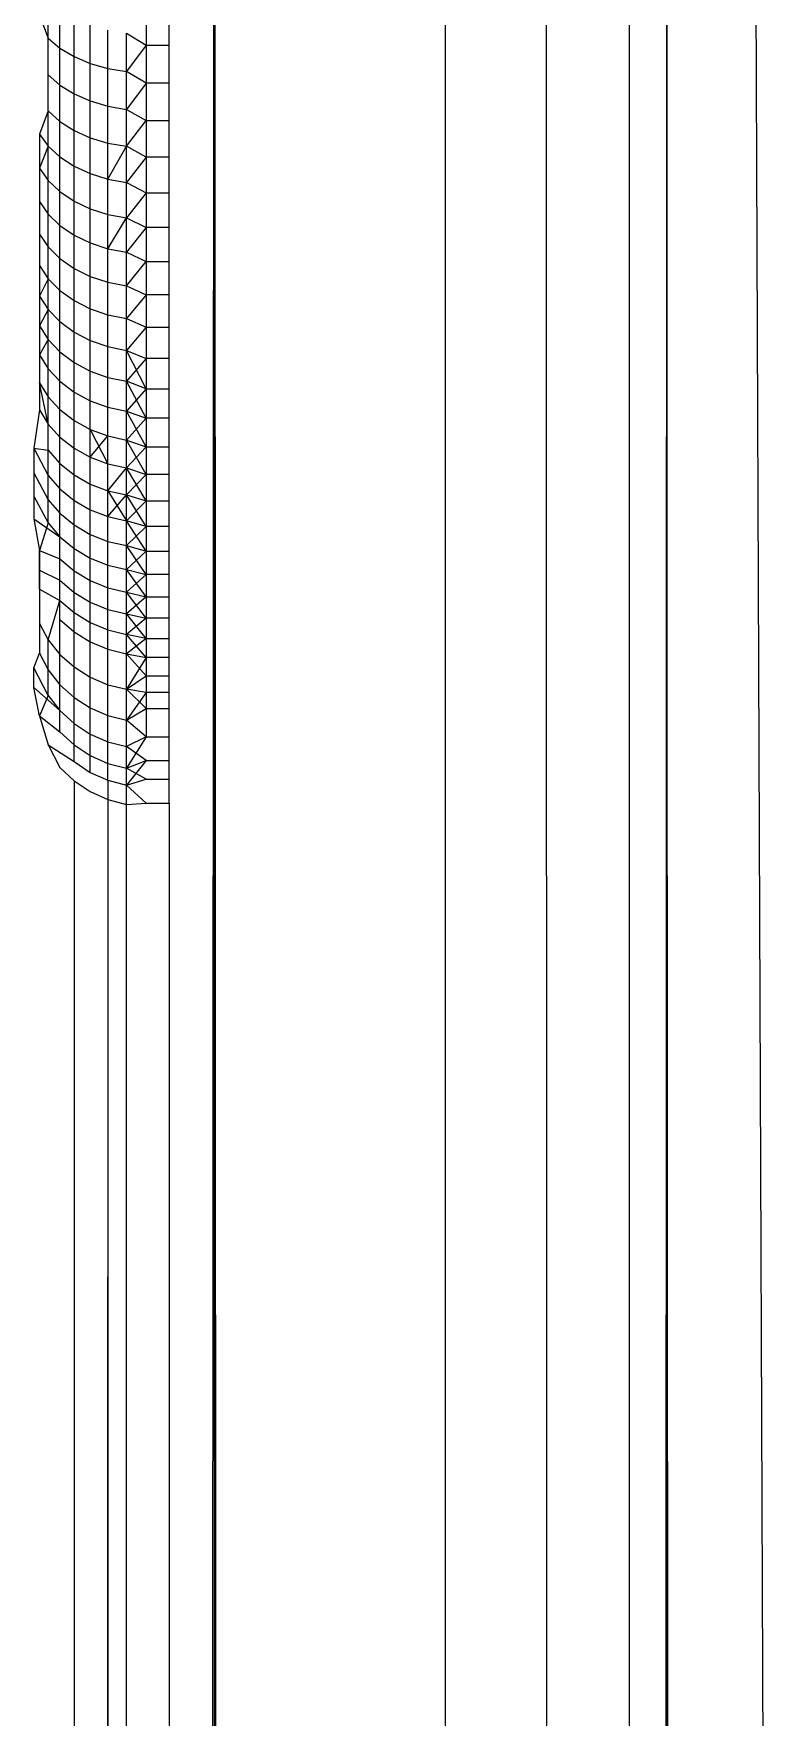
# Model space of a CAD drawing. Header units: inches. Extents: x 17 to 4615, y 5 to 3256.
# Drawn here: x 740.497 to 741.767, y 2585.072 to 2588 of the extents above; entities that cross this region are included whole.
import ezdxf

# ---------------------------------------------------------------- set-up
doc = ezdxf.new("R2010")
doc.units = ezdxf.units.IN
doc.header["$MEASUREMENT"] = 0

msp = doc.modelspace()

# ---------------------------------------------------------------- linework, layer by layer
for p, q in [((740.7324, 2462.1523), (740.8108, 2589.3226)), ((740.8179, 2419.1023), (740.8108, 2589.3226)), ((740.8108, 2589.3226), (740.9014, 2418.1598)), ((741.3876, 2589.2767), (741.4003, 2418.8268)), ((741.5972, 2588.5731), (741.5324, 2419.1023)), ((741.5972, 2588.5731), (741.5936, 2432.6773)), ((741.6422, 2495.5633), (741.5972, 2588.5731)), ((741.7667, 2584.4318), (741.7508, 2588.5738)), ((741.2124, 2576.7348), (741.2124, 2588.4023)), ((741.5324, 2419.1023), (741.5324, 2588.4023)), ((740.4969, 2588.0584), (740.5223, 2587.9919)), ((740.5223, 2587.9919), (740.5223, 2588.0572)), ((740.6922, 2588.0471), (740.6922, 2587.9796)), ((740.7324, 2587.9796), (740.7324, 2588.0471)), ((740.5425, 2587.9747), (740.5425, 2588.0405)), ((740.567, 2587.9599), (740.567, 2588.0261)), ((740.595, 2587.9479), (740.595, 2588.0145)), ((740.5223, 2587.9919), (740.5425, 2587.9747)), ((740.5223, 2587.928), (740.5223, 2587.9919)), ((740.6258, 2587.9392), (740.6258, 2588.006)), ((740.6585, 2587.9338), (740.6585, 2588.0008)), ((740.6585, 2588.0008), (740.6922, 2587.9796)), ((740.5425, 2587.9747), (740.567, 2587.9599)), ((740.5425, 2587.9103), (740.5425, 2587.9747)), ((740.567, 2587.9599), (740.595, 2587.9479)), ((740.567, 2587.895), (740.567, 2587.9599)), ((740.6922, 2587.9796), (740.6585, 2587.9338)), ((740.6922, 2587.9796), (740.7324, 2587.9796)), ((740.6922, 2587.9796), (740.6922, 2587.9135)), ((740.7324, 2587.9135), (740.7324, 2587.9796)), ((740.5223, 2587.928), (740.5425, 2587.9103)), ((740.5223, 2587.8653), (740.5223, 2587.928)), ((740.595, 2587.9479), (740.6258, 2587.9392)), ((740.595, 2587.8827), (740.595, 2587.9479)), ((740.6258, 2587.9392), (740.6585, 2587.9338)), ((740.6258, 2587.8736), (740.6258, 2587.9392)), ((740.6585, 2587.8681), (740.6585, 2587.9338)), ((740.6922, 2587.9135), (740.6585, 2587.9338)), ((740.5425, 2587.9103), (740.567, 2587.895)), ((740.5425, 2587.8471), (740.5425, 2587.9103)), ((740.6922, 2587.9135), (740.6585, 2587.8681)), ((740.7324, 2587.9135), (740.6922, 2587.9135)), ((740.6922, 2587.9135), (740.6922, 2587.8486)), ((740.7324, 2587.8486), (740.7324, 2587.9135)), ((740.567, 2587.895), (740.595, 2587.8827)), ((740.567, 2587.8315), (740.567, 2587.895)), ((740.595, 2587.8827), (740.6258, 2587.8736)), ((740.595, 2587.8188), (740.595, 2587.8827)), ((740.6258, 2587.8736), (740.6585, 2587.8681)), ((740.6258, 2587.8095), (740.6258, 2587.8736)), ((740.6585, 2587.8038), (740.6585, 2587.8681)), ((740.6585, 2587.8681), (740.6922, 2587.8486)), ((740.5223, 2587.8653), (740.507, 2587.8249)), ((740.5223, 2587.8653), (740.5425, 2587.8471)), ((740.5223, 2587.8041), (740.5223, 2587.8653)), ((740.5425, 2587.8471), (740.567, 2587.8315)), ((740.5425, 2587.7854), (740.5425, 2587.8471)), ((740.6585, 2587.8038), (740.6922, 2587.8486)), ((740.6922, 2587.8486), (740.7324, 2587.8486)), ((740.6922, 2587.8486), (740.6922, 2587.7851)), ((740.7324, 2587.7851), (740.7324, 2587.8486)), ((740.507, 2587.8249), (740.5223, 2587.8041)), ((740.507, 2587.8249), (740.507, 2587.7656)), ((740.567, 2587.8315), (740.595, 2587.8188)), ((740.567, 2587.7693), (740.567, 2587.8315)), ((740.595, 2587.8188), (740.6258, 2587.8095)), ((740.595, 2587.7563), (740.595, 2587.8188)), ((740.6258, 2587.8095), (740.6585, 2587.8038)), ((740.6258, 2587.7467), (740.6258, 2587.8095)), ((740.5223, 2587.8041), (740.507, 2587.7656)), ((740.5223, 2587.8041), (740.5425, 2587.7854)), ((740.5223, 2587.7443), (740.5223, 2587.8041)), ((740.5425, 2587.7854), (740.567, 2587.7693)), ((740.5425, 2587.7251), (740.5425, 2587.7854)), ((740.6258, 2587.7467), (740.6585, 2587.8038)), ((740.6585, 2587.7409), (740.6585, 2587.8038)), ((740.6922, 2587.7851), (740.6585, 2587.8038)), ((740.6922, 2587.7851), (740.6585, 2587.7409)), ((740.7324, 2587.7851), (740.6922, 2587.7851)), ((740.6922, 2587.7851), (740.6922, 2587.7231)), ((740.7324, 2587.7231), (740.7324, 2587.7851)), ((740.507, 2587.7656), (740.5223, 2587.7443)), ((740.507, 2587.7656), (740.507, 2587.7077)), ((740.567, 2587.7693), (740.595, 2587.7563)), ((740.567, 2587.7086), (740.567, 2587.7693)), ((740.595, 2587.7563), (740.6258, 2587.7467)), ((740.595, 2587.6953), (740.595, 2587.7563)), ((740.5223, 2587.7443), (740.5425, 2587.7251)), ((740.5223, 2587.6859), (740.5223, 2587.7443)), ((740.5425, 2587.7251), (740.567, 2587.7086)), ((740.5425, 2587.6663), (740.5425, 2587.7251)), ((740.6258, 2587.7467), (740.6585, 2587.7409)), ((740.6258, 2587.6855), (740.6258, 2587.7467)), ((740.6585, 2587.6795), (740.6585, 2587.7409)), ((740.6585, 2587.7409), (740.6922, 2587.7231)), ((740.6922, 2587.7231), (740.6585, 2587.6795)), ((740.6922, 2587.7231), (740.7324, 2587.7231)), ((740.6922, 2587.7231), (740.6922, 2587.6624)), ((740.7324, 2587.6624), (740.7324, 2587.7231)), ((740.507, 2587.7077), (740.5223, 2587.6859)), ((740.507, 2587.7077), (740.507, 2587.6513)), ((740.567, 2587.7086), (740.595, 2587.6953)), ((740.567, 2587.6494), (740.567, 2587.7086)), ((740.595, 2587.6953), (740.6258, 2587.6855)), ((740.595, 2587.6357), (740.595, 2587.6953)), ((740.5223, 2587.6859), (740.5425, 2587.6663)), ((740.5223, 2587.629), (740.5223, 2587.6859)), ((740.5425, 2587.6663), (740.567, 2587.6494)), ((740.5425, 2587.6089), (740.5425, 2587.6663)), ((740.6258, 2587.6855), (740.6585, 2587.6795)), ((740.6258, 2587.6257), (740.6258, 2587.6855)), ((740.6258, 2587.6257), (740.6585, 2587.6795)), ((740.6585, 2587.6195), (740.6585, 2587.6795)), ((740.6585, 2587.6795), (740.6922, 2587.6624)), ((740.507, 2587.6513), (740.5223, 2587.629)), ((740.507, 2587.6513), (740.507, 2587.5965)), ((740.567, 2587.6494), (740.595, 2587.6357)), ((740.567, 2587.5916), (740.567, 2587.6494)), ((740.595, 2587.6357), (740.6258, 2587.6257)), ((740.595, 2587.5777), (740.595, 2587.6357)), ((740.6922, 2587.6624), (740.6585, 2587.6195)), ((740.7324, 2587.6624), (740.6922, 2587.6624)), ((740.6922, 2587.6624), (740.6922, 2587.6033)), ((740.7324, 2587.6033), (740.7324, 2587.6624)), ((740.5223, 2587.629), (740.5425, 2587.6089)), ((740.5223, 2587.5736), (740.5223, 2587.629)), ((740.5425, 2587.6089), (740.567, 2587.5916)), ((740.5425, 2587.5531), (740.5425, 2587.6089)), ((740.6258, 2587.6257), (740.6585, 2587.6195)), ((740.6258, 2587.5674), (740.6258, 2587.6257)), ((740.6585, 2587.5611), (740.6585, 2587.6195)), ((740.6585, 2587.6195), (740.6922, 2587.6033)), ((740.507, 2587.5965), (740.5223, 2587.5736)), ((740.507, 2587.5965), (740.507, 2587.5431)), ((740.567, 2587.5916), (740.595, 2587.5777)), ((740.567, 2587.5355), (740.567, 2587.5916)), ((740.595, 2587.5777), (740.6258, 2587.5674)), ((740.595, 2587.5212), (740.595, 2587.5777)), ((740.6585, 2587.5611), (740.6922, 2587.6033)), ((740.6922, 2587.6033), (740.7324, 2587.6033)), ((740.6922, 2587.6033), (740.6922, 2587.5456)), ((740.7324, 2587.5456), (740.7324, 2587.6033)), ((740.5223, 2587.5736), (740.507, 2587.5431)), ((740.5223, 2587.5736), (740.5425, 2587.5531)), ((740.5223, 2587.5198), (740.5223, 2587.5736)), ((740.5425, 2587.5531), (740.567, 2587.5355)), ((740.5425, 2587.4989), (740.5425, 2587.5531)), ((740.6258, 2587.5674), (740.6585, 2587.5611)), ((740.6258, 2587.5107), (740.6258, 2587.5674)), ((740.6585, 2587.5042), (740.6585, 2587.5611)), ((740.6585, 2587.5611), (740.6922, 2587.5456)), ((740.507, 2587.5431), (740.5223, 2587.5198)), ((740.507, 2587.5431), (740.507, 2587.4914)), ((740.5223, 2587.5198), (740.507, 2587.4914)), ((740.5223, 2587.5198), (740.5425, 2587.4989)), ((740.5223, 2587.4676), (740.5223, 2587.5198)), ((740.567, 2587.5355), (740.595, 2587.5212)), ((740.567, 2587.4809), (740.567, 2587.5355)), ((740.595, 2587.5212), (740.6258, 2587.5107)), ((740.595, 2587.4663), (740.595, 2587.5212)), ((740.6922, 2587.5456), (740.6585, 2587.5042)), ((740.7324, 2587.5456), (740.6922, 2587.5456)), ((740.6922, 2587.5456), (740.6922, 2587.4895)), ((740.7324, 2587.4895), (740.7324, 2587.5456)), ((740.507, 2587.4914), (740.5223, 2587.4676)), ((740.507, 2587.4914), (740.507, 2587.4412)), ((740.5425, 2587.4989), (740.567, 2587.4809)), ((740.5425, 2587.4462), (740.5425, 2587.4989)), ((740.6258, 2587.5107), (740.6585, 2587.5042)), ((740.6258, 2587.4555), (740.6258, 2587.5107)), ((740.6585, 2587.449), (740.6585, 2587.5042)), ((740.6585, 2587.5042), (740.6922, 2587.4895)), ((740.6922, 2587.4895), (740.6585, 2587.449)), ((740.6922, 2587.4895), (740.7324, 2587.4895)), ((740.6922, 2587.4895), (740.6922, 2587.435)), ((740.7324, 2587.435), (740.7324, 2587.4895)), ((740.5223, 2587.4676), (740.507, 2587.4412)), ((740.5223, 2587.4676), (740.5425, 2587.4462)), ((740.5223, 2587.417), (740.5223, 2587.4676)), ((740.567, 2587.4809), (740.595, 2587.4663)), ((740.567, 2587.4279), (740.567, 2587.4809)), ((740.595, 2587.4663), (740.6258, 2587.4555)), ((740.595, 2587.413), (740.595, 2587.4663)), ((740.507, 2587.4412), (740.5223, 2587.417)), ((740.507, 2587.4412), (740.507, 2587.3927)), ((740.5425, 2587.4462), (740.567, 2587.4279)), ((740.5425, 2587.3952), (740.5425, 2587.4462)), ((740.6258, 2587.4555), (740.6585, 2587.449)), ((740.6258, 2587.402), (740.6258, 2587.4555)), ((740.6585, 2587.3954), (740.6585, 2587.449)), ((740.6585, 2587.449), (740.6922, 2587.435)), ((740.6922, 2587.3821), (740.6585, 2587.449)), ((740.6922, 2587.435), (740.6585, 2587.3954)), ((740.6922, 2587.435), (740.6922, 2587.3821)), ((740.7324, 2587.435), (740.6922, 2587.435)), ((740.7324, 2587.3821), (740.7324, 2587.435)), ((740.5223, 2587.417), (740.5425, 2587.3952)), ((740.5223, 2587.368), (740.5223, 2587.417)), ((740.567, 2587.4279), (740.595, 2587.413)), ((740.567, 2587.3765), (740.567, 2587.4279)), ((740.595, 2587.413), (740.6258, 2587.402)), ((740.595, 2587.3613), (740.595, 2587.413)), ((740.6258, 2587.402), (740.6585, 2587.3954)), ((740.6258, 2587.3502), (740.6258, 2587.402)), ((740.507, 2587.3927), (740.5223, 2587.368)), ((740.507, 2587.3927), (740.507, 2587.3458)), ((740.5223, 2587.3207), (740.507, 2587.3927)), ((740.5425, 2587.3952), (740.567, 2587.3765)), ((740.5425, 2587.3459), (740.5425, 2587.3952)), ((740.567, 2587.3765), (740.595, 2587.3613)), ((740.567, 2587.3268), (740.567, 2587.3765)), ((740.6585, 2587.3434), (740.6585, 2587.3954)), ((740.6922, 2587.3308), (740.6585, 2587.3954)), ((740.6922, 2587.3821), (740.6585, 2587.3954)), ((740.6922, 2587.3821), (740.6585, 2587.3434)), ((740.6922, 2587.3821), (740.7324, 2587.3821)), ((740.6922, 2587.3821), (740.6922, 2587.3308)), ((740.7324, 2587.3308), (740.7324, 2587.3821)), ((740.507, 2587.3458), (740.4969, 2587.2787)), ((740.507, 2587.3458), (740.5223, 2587.3207)), ((740.5223, 2587.368), (740.5425, 2587.3459)), ((740.5223, 2587.3207), (740.5223, 2587.368)), ((740.5425, 2587.3459), (740.567, 2587.3268)), ((740.5425, 2587.2982), (740.5425, 2587.3459)), ((740.595, 2587.3613), (740.6258, 2587.3502)), ((740.595, 2587.3114), (740.595, 2587.3613)), ((740.6258, 2587.3502), (740.6585, 2587.3434)), ((740.6258, 2587.3001), (740.6258, 2587.3502)), ((740.6585, 2587.2931), (740.6585, 2587.3434)), ((740.6585, 2587.3434), (740.6922, 2587.3308)), ((740.6922, 2587.2812), (740.6585, 2587.3434)), ((740.5223, 2587.3207), (740.5425, 2587.2982)), ((740.5223, 2587.2752), (740.5223, 2587.3207)), ((740.567, 2587.3268), (740.595, 2587.3114)), ((740.567, 2587.2788), (740.567, 2587.3268)), ((740.6922, 2587.3308), (740.6585, 2587.2931)), ((740.7324, 2587.3308), (740.6922, 2587.3308)), ((740.6922, 2587.3308), (740.6922, 2587.2812)), ((740.7324, 2587.2812), (740.7324, 2587.3308)), ((740.5425, 2587.2982), (740.567, 2587.2788)), ((740.5425, 2587.2523), (740.5425, 2587.2982)), ((740.595, 2587.3114), (740.6258, 2587.3001)), ((740.595, 2587.2632), (740.595, 2587.3114)), ((740.595, 2587.3114), (740.6258, 2587.2516)), ((740.595, 2587.2632), (740.6258, 2587.3001)), ((740.6258, 2587.3001), (740.6585, 2587.2931)), ((740.6258, 2587.2516), (740.6258, 2587.3001)), ((740.6585, 2587.2445), (740.6585, 2587.2931)), ((740.6585, 2587.2931), (740.6922, 2587.2812)), ((740.6922, 2587.2333), (740.6585, 2587.2931)), ((740.4969, 2587.2787), (740.4969, 2587.236)), ((740.4969, 2587.2787), (740.5223, 2587.2313)), ((740.4969, 2587.2787), (740.5223, 2587.2752)), ((740.5223, 2587.2752), (740.5425, 2587.2523)), ((740.5223, 2587.2313), (740.5223, 2587.2752)), ((740.567, 2587.2788), (740.595, 2587.2632)), ((740.567, 2587.2326), (740.567, 2587.2788)), ((740.595, 2587.2632), (740.6258, 2587.2516)), ((740.595, 2587.2166), (740.595, 2587.2632)), ((740.6922, 2587.2812), (740.6585, 2587.2445)), ((740.6922, 2587.2812), (740.7324, 2587.2812)), ((740.6922, 2587.2812), (740.6922, 2587.2333)), ((740.7324, 2587.2333), (740.7324, 2587.2812)), ((740.4969, 2587.236), (740.4969, 2587.1952)), ((740.4969, 2587.236), (740.5223, 2587.1892)), ((740.5223, 2587.2313), (740.5425, 2587.2081)), ((740.5223, 2587.1892), (740.5223, 2587.2313)), ((740.5425, 2587.2523), (740.567, 2587.2326)), ((740.5425, 2587.2081), (740.5425, 2587.2523)), ((740.567, 2587.2326), (740.595, 2587.2166)), ((740.567, 2587.1881), (740.567, 2587.2326)), ((740.6258, 2587.2516), (740.6585, 2587.2445)), ((740.6258, 2587.2049), (740.6258, 2587.2516)), ((740.6258, 2587.2049), (740.6585, 2587.2445)), ((740.6585, 2587.1978), (740.6585, 2587.2445)), ((740.6585, 2587.2445), (740.6922, 2587.2333)), ((740.6922, 2587.1872), (740.6585, 2587.2445)), ((740.6922, 2587.2333), (740.6585, 2587.1978)), ((740.7324, 2587.2333), (740.6922, 2587.2333)), ((740.6922, 2587.2333), (740.6922, 2587.1872)), ((740.7324, 2587.1872), (740.7324, 2587.2333)), ((740.4969, 2587.1952), (740.4969, 2587.1563)), ((740.4969, 2587.1952), (740.5223, 2587.1489)), ((740.5425, 2587.2081), (740.567, 2587.1881)), ((740.5425, 2587.1657), (740.5425, 2587.2081)), ((740.595, 2587.2166), (740.6258, 2587.2049)), ((740.595, 2587.1719), (740.595, 2587.2166)), ((740.6258, 2587.2049), (740.6585, 2587.1978)), ((740.6258, 2587.16), (740.6258, 2587.2049)), ((740.6258, 2587.2049), (740.6585, 2587.1527)), ((740.6258, 2587.16), (740.6585, 2587.1978)), ((740.6585, 2587.1527), (740.6585, 2587.1978)), ((740.6585, 2587.1978), (740.6922, 2587.1872)), ((740.6922, 2587.1428), (740.6585, 2587.1978)), ((740.5223, 2587.1892), (740.5425, 2587.1657)), ((740.5223, 2587.1489), (740.5223, 2587.1892)), ((740.5425, 2587.1657), (740.567, 2587.1454)), ((740.5425, 2587.125), (740.5425, 2587.1657)), ((740.567, 2587.1881), (740.595, 2587.1719)), ((740.567, 2587.1454), (740.567, 2587.1881)), ((740.595, 2587.1719), (740.6258, 2587.16)), ((740.595, 2587.1289), (740.595, 2587.1719)), ((740.6922, 2587.1872), (740.6585, 2587.1527)), ((740.6922, 2587.1872), (740.7324, 2587.1872)), ((740.6922, 2587.1872), (740.6922, 2587.1428)), ((740.7324, 2587.1428), (740.7324, 2587.1872)), ((740.4969, 2587.1563), (740.507, 2587.101)), ((740.4969, 2587.1563), (740.5425, 2587.125)), ((740.5223, 2587.1489), (740.507, 2587.101)), ((740.5223, 2587.1489), (740.5425, 2587.125)), ((740.567, 2587.1454), (740.595, 2587.1289)), ((740.567, 2587.1045), (740.567, 2587.1454)), ((740.6258, 2587.16), (740.6585, 2587.1527)), ((740.6258, 2587.1169), (740.6258, 2587.16)), ((740.6585, 2587.1095), (740.6585, 2587.1527)), ((740.6922, 2587.1001), (740.6585, 2587.1527)), ((740.6922, 2587.1428), (740.6585, 2587.1527)), ((740.6922, 2587.1428), (740.6585, 2587.1095)), ((740.7324, 2587.1428), (740.6922, 2587.1428)), ((740.6922, 2587.1428), (740.6922, 2587.1001)), ((740.7324, 2587.1001), (740.7324, 2587.1428)), ((740.5425, 2587.125), (740.567, 2587.1045)), ((740.5425, 2587.0862), (740.5425, 2587.125)), ((740.595, 2587.1289), (740.6258, 2587.1169)), ((740.595, 2587.0878), (740.595, 2587.1289)), ((740.6258, 2587.1169), (740.6585, 2587.1095)), ((740.6258, 2587.0756), (740.6258, 2587.1169)), ((740.6585, 2587.0681), (740.6585, 2587.1095)), ((740.6585, 2587.1095), (740.6922, 2587.1001)), ((740.6922, 2587.0593), (740.6585, 2587.1095)), ((740.507, 2587.101), (740.5425, 2587.0862)), ((740.507, 2587.101), (740.507, 2587.0665)), ((740.507, 2587.0339), (740.507, 2587.101)), ((740.5425, 2587.0862), (740.567, 2587.0654)), ((740.5425, 2587.0493), (740.5425, 2587.0862)), ((740.567, 2587.1045), (740.595, 2587.0878)), ((740.567, 2587.0654), (740.567, 2587.1045)), ((740.595, 2587.0878), (740.6258, 2587.0756)), ((740.595, 2587.0486), (740.595, 2587.0878)), ((740.6922, 2587.1001), (740.6585, 2587.0681)), ((740.6922, 2587.1001), (740.7324, 2587.1001)), ((740.6922, 2587.1001), (740.6922, 2587.0593)), ((740.7324, 2587.0593), (740.7324, 2587.1001)), ((740.507, 2587.0665), (740.5425, 2587.0493)), ((740.507, 2587.0665), (740.507, 2587.0339)), ((740.5425, 2587.0493), (740.567, 2587.0282)), ((740.5425, 2587.0142), (740.5425, 2587.0493)), ((740.567, 2587.0654), (740.595, 2587.0486)), ((740.567, 2587.0282), (740.567, 2587.0654)), ((740.595, 2587.0486), (740.6258, 2587.0362)), ((740.595, 2587.0111), (740.595, 2587.0486)), ((740.6258, 2587.0756), (740.6585, 2587.0681)), ((740.6258, 2587.0362), (740.6258, 2587.0756)), ((740.6585, 2587.0286), (740.6585, 2587.0681)), ((740.6585, 2587.0681), (740.6922, 2587.0593)), ((740.6922, 2587.0204), (740.6585, 2587.0681)), ((740.6922, 2587.0593), (740.6585, 2587.0286)), ((740.6922, 2587.0593), (740.6922, 2587.0204)), ((740.7324, 2587.0593), (740.6922, 2587.0593)), ((740.7324, 2587.0204), (740.7324, 2587.0593)), ((740.507, 2587.0339), (740.5425, 2587.0142)), ((740.507, 2587.0339), (740.507, 2586.9742)), ((740.567, 2587.0282), (740.595, 2587.0111)), ((740.567, 2586.9929), (740.567, 2587.0282)), ((740.6258, 2587.0362), (740.6585, 2587.0286)), ((740.6258, 2586.9986), (740.6258, 2587.0362)), ((740.6585, 2586.9909), (740.6585, 2587.0286)), ((740.6585, 2587.0286), (740.6922, 2587.0204)), ((740.6922, 2586.9833), (740.6585, 2587.0286)), ((740.6922, 2587.0204), (740.6585, 2586.9909)), ((740.6922, 2587.0204), (740.7324, 2587.0204)), ((740.6922, 2587.0204), (740.6922, 2586.9833)), ((740.7324, 2586.9833), (740.7324, 2587.0204)), ((740.7324, 2586.948), (740.7324, 2587.0204)), ((740.5223, 2586.9459), (740.5425, 2587.0142)), ((740.5425, 2587.0142), (740.567, 2586.9929)), ((740.5425, 2586.981), (740.5425, 2587.0142)), ((740.567, 2586.9929), (740.595, 2586.9757)), ((740.567, 2586.9595), (740.567, 2586.9929)), ((740.595, 2587.0111), (740.6258, 2586.9986)), ((740.595, 2586.9757), (740.595, 2587.0111)), ((740.6258, 2586.9986), (740.6585, 2586.9909)), ((740.6258, 2586.963), (740.6258, 2586.9986)), ((740.6585, 2586.9552), (740.6585, 2586.9909)), ((740.6585, 2586.9909), (740.6922, 2586.9833)), ((740.6922, 2586.948), (740.6585, 2586.9909)), ((740.507, 2586.9742), (740.5223, 2586.9459)), ((740.507, 2586.9742), (740.507, 2586.9223)), ((740.5425, 2586.981), (740.567, 2586.9595)), ((740.5425, 2586.9204), (740.5425, 2586.981)), ((740.595, 2586.9757), (740.6258, 2586.963)), ((740.595, 2586.9421), (740.595, 2586.9757)), ((740.6258, 2586.963), (740.6585, 2586.9552)), ((740.6258, 2586.9292), (740.6258, 2586.963)), ((740.6922, 2586.9833), (740.6585, 2586.9552)), ((740.7324, 2586.9833), (740.6922, 2586.9833)), ((740.6922, 2586.9833), (740.6922, 2586.948)), ((740.7324, 2586.948), (740.7324, 2586.9833)), ((740.5223, 2586.9459), (740.5425, 2586.9204)), ((740.5223, 2586.8935), (740.5223, 2586.9459)), ((740.567, 2586.9595), (740.595, 2586.9421)), ((740.567, 2586.8984), (740.567, 2586.9595)), ((740.595, 2586.9421), (740.6258, 2586.9292)), ((740.595, 2586.8807), (740.595, 2586.9421)), ((740.6585, 2586.9214), (740.6585, 2586.9552)), ((740.6922, 2586.9147), (740.6585, 2586.9552)), ((740.6922, 2586.948), (740.6585, 2586.9552)), ((740.6922, 2586.948), (740.6585, 2586.9214)), ((740.6922, 2586.948), (740.7324, 2586.948)), ((740.6922, 2586.948), (740.6922, 2586.9147)), ((740.7324, 2586.9147), (740.7324, 2586.948)), ((740.7324, 2586.8833), (740.7324, 2586.948)), ((740.4969, 2586.8972), (740.507, 2586.9223)), ((740.507, 2586.9223), (740.5223, 2586.8935)), ((740.5425, 2586.9204), (740.567, 2586.8984)), ((740.5425, 2586.8675), (740.5425, 2586.9204)), ((740.6258, 2586.9292), (740.6585, 2586.9214)), ((740.6258, 2586.8676), (740.6258, 2586.9292)), ((740.6585, 2586.8596), (740.6585, 2586.9214)), ((740.6585, 2586.9214), (740.6922, 2586.9147)), ((740.6922, 2586.8833), (740.6585, 2586.9214)), ((740.6922, 2586.9147), (740.6585, 2586.8596)), ((740.7324, 2586.9147), (740.6922, 2586.9147)), ((740.6922, 2586.9147), (740.6922, 2586.8833)), ((740.7324, 2586.8833), (740.7324, 2586.9147)), ((740.5223, 2586.8489), (740.4969, 2586.8972)), ((740.4969, 2586.8625), (740.4969, 2586.8972)), ((740.5223, 2586.8935), (740.5425, 2586.8675)), ((740.5223, 2586.8489), (740.5223, 2586.8935)), ((740.567, 2586.8984), (740.595, 2586.8807)), ((740.567, 2586.8452), (740.567, 2586.8984)), ((740.595, 2586.8807), (740.6258, 2586.8676)), ((740.595, 2586.8272), (740.595, 2586.8807)), ((740.6585, 2586.8596), (740.6922, 2586.8833)), ((740.6922, 2586.8833), (740.7324, 2586.8833)), ((740.6922, 2586.8833), (740.6922, 2586.8538)), ((740.7324, 2586.8538), (740.7324, 2586.8833)), ((740.7324, 2586.8263), (740.7324, 2586.8833)), ((740.507, 2586.8135), (740.4969, 2586.8625)), ((740.4969, 2586.8625), (740.5425, 2586.8226)), ((740.5223, 2586.8489), (740.507, 2586.8135)), ((740.5223, 2586.8489), (740.5425, 2586.8226)), ((740.5425, 2586.8675), (740.567, 2586.8452)), ((740.5425, 2586.8226), (740.5425, 2586.8675)), ((740.567, 2586.8452), (740.595, 2586.8272)), ((740.567, 2586.8), (740.567, 2586.8452)), ((740.6258, 2586.8676), (740.6585, 2586.8596)), ((740.6258, 2586.8139), (740.6258, 2586.8676)), ((740.6585, 2586.8058), (740.6585, 2586.8596)), ((740.6922, 2586.8263), (740.6585, 2586.8596)), ((740.6922, 2586.8538), (740.6585, 2586.8596)), ((740.6922, 2586.8538), (740.6585, 2586.8058)), ((740.7324, 2586.8538), (740.6922, 2586.8538)), ((740.6922, 2586.8538), (740.6922, 2586.8263)), ((740.7324, 2586.8263), (740.7324, 2586.8538)), ((740.5425, 2586.8226), (740.567, 2586.8)), ((740.5425, 2586.7857), (740.5425, 2586.8226)), ((740.595, 2586.8272), (740.6258, 2586.8139)), ((740.595, 2586.7817), (740.595, 2586.8272)), ((740.6585, 2586.8058), (740.6922, 2586.8263)), ((740.6922, 2586.8263), (740.7324, 2586.8263)), ((740.6922, 2586.8263), (740.6922, 2586.7772)), ((740.7324, 2586.7772), (740.7324, 2586.8263)), ((740.507, 2586.8135), (740.5425, 2586.7857)), ((740.507, 2586.8135), (740.5223, 2586.7632)), ((740.5425, 2586.7857), (740.567, 2586.7628)), ((740.567, 2586.8), (740.595, 2586.7817)), ((740.567, 2586.7628), (740.567, 2586.8)), ((740.6258, 2586.8139), (740.6585, 2586.8058)), ((740.6258, 2586.7682), (740.6258, 2586.8139)), ((740.6585, 2586.76), (740.6585, 2586.8058)), ((740.6922, 2586.7772), (740.6585, 2586.8058)), ((740.5223, 2586.7632), (740.567, 2586.7338)), ((740.5223, 2586.7632), (740.5425, 2586.7239)), ((740.567, 2586.7628), (740.595, 2586.7443)), ((740.567, 2586.7338), (740.567, 2586.7628)), ((740.595, 2586.7817), (740.6258, 2586.7682)), ((740.595, 2586.7443), (740.595, 2586.7817)), ((740.6258, 2586.7682), (740.6585, 2586.76)), ((740.6258, 2586.7307), (740.6258, 2586.7682)), ((740.6922, 2586.7772), (740.6585, 2586.76)), ((740.6922, 2586.7772), (740.6585, 2586.7224)), ((740.6585, 2586.7224), (740.6585, 2586.76)), ((740.6922, 2586.7361), (740.6585, 2586.76)), ((740.6922, 2586.7772), (740.7324, 2586.7772)), ((740.7324, 2586.7361), (740.7324, 2586.7772)), ((740.567, 2586.7338), (740.595, 2586.7152)), ((740.595, 2586.7443), (740.6258, 2586.7307)), ((740.595, 2586.7152), (740.595, 2586.7443)), ((740.6258, 2586.7307), (740.6585, 2586.7224)), ((740.6258, 2586.7014), (740.6258, 2586.7307)), ((740.6585, 2586.7224), (740.6922, 2586.7361)), ((740.6922, 2586.7361), (740.6585, 2586.693)), ((740.6922, 2586.7361), (740.7324, 2586.7361)), ((740.7324, 2586.7031), (740.7324, 2586.7361)), ((740.5425, 2586.7239), (740.567, 2586.7006)), ((740.567, 2586.7006), (740.595, 2586.6817)), ((740.567, 2586.7006), (740.567, 2420.8041)), ((740.595, 2586.7152), (740.6258, 2586.7014)), ((740.6258, 2586.7014), (740.6585, 2586.693)), ((740.6258, 2586.7014), (740.6258, 2586.6679)), ((740.6585, 2586.693), (740.6585, 2586.7224)), ((740.6922, 2586.7031), (740.6585, 2586.7224)), ((740.6585, 2586.693), (740.6922, 2586.7031)), ((740.6922, 2586.7031), (740.7324, 2586.7031)), ((740.7324, 2586.6617), (740.7324, 2586.7031)), ((740.595, 2586.6817), (740.6258, 2586.6679)), ((740.6258, 2586.6679), (740.595, 2420.8229)), ((740.6258, 2586.6679), (740.6585, 2586.6594)), ((740.6258, 2586.6679), (740.6258, 2420.8368)), ((740.6922, 2586.6617), (740.6585, 2586.693)), ((740.6585, 2586.6594), (740.6585, 2586.693)), ((740.6258, 2420.8368), (740.6585, 2586.6594)), ((740.6585, 2586.6594), (740.6922, 2586.6617)), ((740.6922, 2586.6617), (740.7324, 2586.6617)), ((740.7324, 2586.6617), (740.7324, 2462.1523))]:
    msp.add_line(p, q)

doc.saveas('drawing.dxf')
